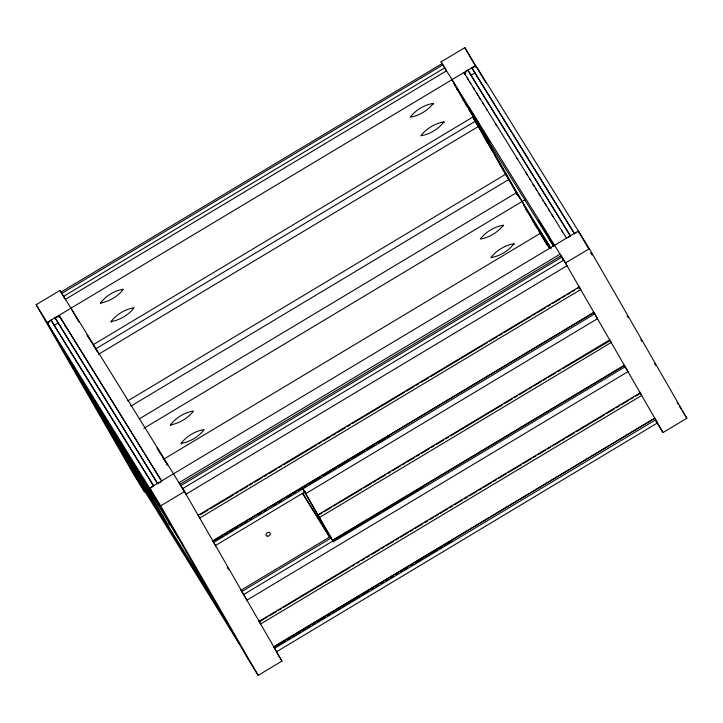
<?xml version="1.0" encoding="UTF-8"?>
<svg xmlns="http://www.w3.org/2000/svg" width="723" height="723" viewBox="0 0 723 723"><rect width="100%" height="100%" fill="white"/><g stroke="black" fill="none" stroke-linecap="round" stroke-linejoin="round"><path stroke-width="1.08" d="M100.416 303C105.639 295.996 114.785 290.474 123.425 289.2C118.201 296.195 109.056 301.717 100.416 303A3.47 0.542 70.4 0 0 100.913 303.642M111.08 321.536C116.304 314.541 125.441 309.019 134.08 307.745C128.857 314.74 119.72 320.262 111.08 321.536A3.47 0.542 70.4 0 0 111.577 322.178M170.474 424.835C175.698 417.831 184.844 412.309 193.484 411.035C188.26 418.039 179.114 423.561 170.474 424.835A3.47 0.542 70.4 0 0 170.971 425.476M181.139 443.371C186.362 436.376 195.499 430.854 204.139 429.579C198.915 436.575 189.778 442.096 181.139 443.371A3.47 0.542 70.4 0 0 181.636 444.021M433.222 103.407C427.998 110.402 418.861 115.924 410.221 117.198C415.445 110.203 424.582 104.681 433.222 103.407A3.47 0.651 47.6 0 1 433.52 104.175M443.886 121.943C438.662 128.947 429.525 134.469 420.885 135.743C426.1 128.748 435.246 123.226 443.886 121.943A3.47 0.651 47.6 0 1 444.175 122.711M503.28 225.242C498.066 232.246 488.92 237.768 480.28 239.042C485.504 232.038 494.64 226.516 503.28 225.242A3.47 0.651 47.6 0 1 503.579 226.01M513.945 243.787C508.721 250.782 499.584 256.304 490.944 257.578C496.168 250.583 505.305 245.061 513.945 243.787A3.47 0.651 47.6 0 1 514.234 244.555M463.009 100.163L463.805 100.117M170.818 525.63A3.19 2.106 -31.8 0 1 169.516 524.283L167.248 523.759L154.171 501.021L155.237 499.783M36.15 304.735L47.14 322.485L144.609 491.992L133.619 474.252L36.15 304.735L59.964 290.456L184.482 491.568L281.961 661.084L258.147 675.363L247.158 657.623L149.679 488.106L578.391 231.008L585.675 243.669M444.898 68.405L441.039 61.916L464.853 47.637L485.928 82.919M442.051 63.642L60.94 292.101L61.157 292.517M63.832 296.945L61.798 293.411L442.874 64.871M65.459 299.331L446.534 70.791M47.14 322.485L475.842 65.377M153.737 486.236L54.153 325.395L58.12 323.018L55.075 317.722A4.627 3.055 -31.8 0 1 60.569 317.993L160.741 479.783M570.528 236.276L470.953 75.436L474.921 73.059L471.875 67.763A4.627 3.055 -31.8 0 1 477.37 68.025L589.381 248.748L686.85 418.265L663.036 432.544L656.095 421.337M93.24 344.699L473.348 116.746M95.364 349.073L475.472 121.112L475.68 121.554L475.165 120.804L477.722 125.278L477.451 124.781M98.409 354.369L478.518 126.408L476.9 123.669M127.763 400.885L505.928 174.089L506.145 174.523L505.621 173.782L519.611 197.867M130.809 406.181L508.974 179.385M139.385 418.843L516.593 192.625L551.134 248.414M143.913 428.296L524.835 199.855M164.13 458.924L540.361 233.285L549.851 248.604M182.856 489.191L179.964 484.347L561.048 255.806L563.931 260.651M180.822 485.657L561.898 257.117M258.147 675.363L160.669 505.856L184.482 491.568M663.036 432.544L563.732 260.072L182.657 488.612L186.01 494.216L567.085 265.684L565.467 262.946L589.381 248.748M577.56 288.54L579.494 287.383L580.786 289.516L199.72 518.057L198.418 515.915L198.093 515.309L579.268 286.868M200.352 514.758L208.088 510.113M210.022 508.956L233.24 495.038M235.174 493.872L238.075 492.137M240.009 490.971L247.745 486.335M249.679 485.169L252.58 483.434M254.514 482.277L262.25 477.632M264.193 476.475L267.094 474.731M269.028 473.574L276.764 468.929M278.698 467.772L281.599 466.028M283.533 464.871L316.421 445.151M318.355 443.994L321.256 442.25M323.19 441.093L330.926 436.448M332.86 435.291L335.761 433.547M337.695 432.39L345.431 427.745M347.365 426.588L350.266 424.853M352.2 423.687L404.428 392.363M406.362 391.206L414.107 386.57M416.041 385.404L418.942 383.669M420.876 382.503L428.612 377.867M430.546 376.701L487.609 342.485M489.543 341.319L497.279 336.683M499.213 335.526L502.114 333.782M504.048 332.625L531.134 316.385M533.068 315.219L535.969 313.484M537.903 312.318L545.639 307.682M547.573 306.525L550.474 304.781M552.408 303.624L560.153 298.979M562.087 297.822L564.988 296.078M566.922 294.921L570.79 292.598M572.724 291.441L574.658 290.275M212.797 540.795L593.863 312.264L594.722 313.872L213.647 542.413L215.662 546.019M593.99 312.571L212.924 541.102L213.647 542.395M215.047 540.424L222.783 535.788M224.717 534.622L227.628 532.887M229.562 531.721L232.463 529.986M235.364 528.242L237.298 527.085M240.199 525.341L242.133 524.184M244.067 523.027L246.968 521.283M249.869 519.548L251.803 518.382M258.572 514.324L261.473 512.58M264.374 510.845L266.308 509.679M273.077 505.621L275.987 503.886M278.888 502.142L280.822 500.985M287.591 496.918L291.459 494.604M293.393 493.438L295.327 492.282M298.228 490.537L301.13 488.802M304.031 487.058L305.965 485.901M309.191 483.967L312.092 482.232M312.734 481.843L316.918 479.331M318.536 478.364L320.47 477.198M323.687 475.273L326.579 473.538M327.248 473.14L331.414 470.637M333.05 469.661L334.984 468.504M338.174 466.588L341.075 464.844M341.753 464.437L345.901 461.952M347.555 460.958L349.489 459.801M352.67 457.894L355.562 456.159M356.258 455.743L360.397 453.258M362.06 452.255L363.994 451.098M367.157 449.2L374.641 444.717M377.786 442.828L380.687 441.093M381.41 440.659L385.513 438.192M387.212 437.18L389.146 436.014M215.4 545.558L305.35 491.613M609.724 339.846L317.966 514.821L305.784 493.628L597.541 318.653L594.442 313.457M319.159 514.749L322.06 513.005M323.994 511.848L331.721 507.212M333.655 506.055L336.547 504.32M338.481 503.154L361.672 489.254M363.597 488.097L371.333 483.461M373.258 482.304L376.159 480.56M378.093 479.403L385.82 474.767M387.754 473.61L390.655 471.875M392.58 470.709L400.316 466.082M402.241 464.916L405.142 463.181M407.076 462.024L414.803 457.388M416.737 456.231L419.638 454.487M421.563 453.33L429.29 448.694M431.224 447.537L434.125 445.802M436.059 444.636L443.786 440.009M445.72 438.843L448.612 437.108M450.546 435.951L502.72 404.663M504.654 403.506L512.381 398.87M514.315 397.713L517.207 395.969M519.141 394.812L526.868 390.176M528.802 389.019L531.703 387.284M533.628 386.127L541.364 381.491M543.289 380.325L546.19 378.59M548.124 377.433L555.851 372.797M557.785 371.64L560.687 369.896M562.611 368.739L610.167 340.678L609.471 339.485M332.571 540.208L624.329 365.232L625.142 366.796L333.384 541.771L319.494 517.469L611.251 342.494L609.95 340.352M240.895 590.284L330.845 536.339M243.271 594.252L241.744 591.604L331.694 537.659M332.697 540.515L624.455 365.54M336.755 538.68L243.579 594.559L246.932 600.162L628.007 371.631L625.178 366.877M337.397 538.292L351.242 529.986M351.902 529.598L356.078 527.085M356.737 526.696L365.739 521.292M366.407 520.894L370.565 518.4M371.242 517.993L380.226 512.607M381.889 511.613L385.061 509.706M385.757 509.29L389.887 506.814M391.559 505.811L394.722 503.913M396.394 502.91L399.548 501.021M400.262 500.587L404.383 498.12M406.064 497.108L409.209 495.228M410.899 494.207L414.044 492.327M414.767 491.893L418.87 489.426M420.569 488.414L422.503 487.248M640.415 393.321L641.708 395.463L260.642 624.003L259.34 621.861L267.076 617.216M269.01 616.059L276.746 611.423M278.68 610.257L281.59 608.522M283.524 607.356L350.257 567.338M352.191 566.172L354.125 565.015M357.026 563.28L358.96 562.114M361.861 560.379L364.763 558.635M366.697 557.478L369.598 555.734M371.532 554.577L379.277 549.932M381.211 548.775L384.112 547.031M386.046 545.874L393.782 541.238M395.716 540.072L398.617 538.337M400.551 537.171L408.287 532.535M410.221 531.378L413.122 529.634M415.056 528.477L422.792 523.832M424.726 522.675L427.636 520.931M429.57 519.774L433.439 517.451M435.373 516.294L438.274 514.55M440.208 513.393L447.944 508.757M449.878 507.591L452.779 505.856M454.713 504.69L462.449 500.054M464.383 498.888L467.284 497.153M469.218 495.996L476.963 491.351M478.897 490.194L481.798 488.45M483.732 487.293L491.468 482.648M493.402 481.491L496.303 479.747M498.237 478.59L505.973 473.954M507.908 472.788L521.446 464.672M523.38 463.506L531.125 458.87M533.059 457.713L535.96 455.969M537.894 454.812L545.63 450.167M547.564 449.01L550.465 447.266M552.399 446.109L560.135 441.464M562.069 440.307L564.97 438.572M566.904 437.406L574.649 432.77M576.583 431.604L604.627 414.785M606.561 413.628L614.297 408.983M616.231 407.826L619.132 406.082M621.066 404.925L628.811 400.289M630.745 399.123L633.646 397.388M635.58 396.222L639.448 393.908M273.845 647.049L654.785 418.21L273.719 646.742L274.568 648.341L655.644 419.819L654.911 418.509M274.035 647.528L275.969 646.371M277.903 645.214L285.639 640.569M287.573 639.412L290.474 637.668M292.417 636.511L300.153 631.866M302.087 630.709L304.989 628.965M306.923 627.808L309.824 626.073M312.725 624.329L314.659 623.172M317.56 621.428L319.494 620.271M321.428 619.105L325.296 616.791M327.23 615.625L330.131 613.89M332.065 612.724L339.81 608.088M341.744 606.931L344.645 605.187M346.579 604.03L354.315 599.385M356.249 598.228L359.15 596.484M361.084 595.327L368.82 590.682M370.754 589.525L373.655 587.79M375.589 586.624L378.491 584.889M381.392 583.145L383.326 581.988M386.227 580.244L388.161 579.087M390.104 577.921L393.005 576.186M395.906 574.442L397.84 573.285M400.741 571.541L402.675 570.384M404.609 569.227L407.51 567.483M410.411 565.748L413.312 564.003M415.246 562.846L422.982 558.201M424.916 557.044L427.817 555.3M429.751 554.143L437.487 549.507M439.43 548.341L442.331 546.606M444.265 545.44L452.002 540.804M276.484 651.794L657.397 422.964L655.535 419.665M91.306 399.295L152.652 498.373L154.225 498.02M533.863 221.961L533.068 222.006M463.488 100.407L463.967 100.723M549.353 247.447L549.209 247.293A3.47 2.223 -12.1 0 1 549.073 246.145M167.555 464.961L166.841 463.687M502.946 169.507L503.371 170.149L502.874 169.309M60.949 292.092L61.798 293.411M657.596 423.371L657.397 422.964M594.686 313.827L594.36 313.321M333.384 541.771L332.887 540.994M486.733 141.374L487.266 142.196L486.986 141.735M517.189 194.351L517.722 195.165L517.288 194.451M639.656 392.002L640.189 392.815L259.114 621.355L258.581 620.533M317.966 514.821L317.433 513.999L319.494 517.469M241.157 590.673L241.744 591.604M96.539 350.294L97.695 352.056L91.252 341.5M157.225 448.124L158.238 449.733M166.037 462.548L167.049 464.157M579.494 287.383L579.168 286.769M259.34 621.861L258.707 620.75M553.312 245.097L549.146 238.509L553.917 246.335M473.33 117.849L478.21 126.1L473.231 117.225M503.795 170.818L508.667 179.078L478.518 126.408M89.751 339.087L87.085 334.912L90.258 340.144M93.538 345.477L95.535 348.685M158.753 450.537L164.058 459.105M165.531 461.744L162.413 456.71M471.875 67.763L574.424 233.384A4.627 3.055 -31.8 0 1 576.611 232.553M474.921 73.059L574.505 233.9M677.017 402.386L678.174 404.256M679.331 406.118L681.066 408.92M682.223 410.791L686.85 418.265M465.296 74.803A4.627 3.055 -31.8 0 1 467.908 70.14L570.447 235.77A4.627 3.055 -31.8 0 0 568.667 237.307M566.48 238.147L463.94 72.517L465.061 74.469M467.239 78.039L468.423 79.955M469.607 81.871L470.79 83.787M473.167 87.619L474.351 89.535M476.719 93.357L477.903 95.273M479.096 97.189L480.28 99.105M482.648 102.937L483.832 104.844M486.208 108.676L487.392 110.592M495.689 123.995L496.873 125.91M516.439 157.506L517.623 159.422M525.919 172.824L527.103 174.74M529.471 178.563L530.664 180.479M533.032 184.311L534.216 186.227M535.4 188.143L536.593 190.059M538.96 193.881L540.144 195.797M542.512 199.629L543.705 201.545M544.889 203.461L546.073 205.368M548.441 209.2L549.625 211.116M552.001 214.948L553.185 216.864M561.482 230.266L562.666 232.182M441.039 61.916L565.558 263.036M468.405 108.757L553.366 245.992M539.015 231.487L548.748 247.194M304.103 491.098L305.477 493.321L302.431 488.025L305.784 493.628M302.901 493.692L329.932 537.352M302.422 493.294L329.453 536.954M276.755 652.679L281.961 661.084M161.591 480.967L59.042 315.345L62.25 320.913M55.075 317.722L157.623 483.344A4.627 3.055 -31.8 0 1 160.352 482.449M58.12 323.018L157.704 483.859M150.944 489.986A4.627 3.055 -31.8 0 0 151.206 490.754L48.658 325.133A4.627 3.055 -31.8 0 1 51.107 320.099L153.656 485.729A4.627 3.055 -31.8 0 0 151.55 487.727M149.679 488.106L160.669 505.856M60.84 346.317L163.389 511.947M62.368 348.965L164.916 514.595M75.445 371.712L177.994 537.334M152.652 498.373L140.461 477.18L79.123 378.102A4.627 3.055 -31.8 0 1 78.843 376.909M92.824 401.943L154.171 501.021M105.901 424.681L167.248 523.759M121.762 452.264L225.829 620.542M136.367 477.659L238.906 643.28M90.727 340.922L91.848 342.738M456.809 89.218L456.529 88.766M164.528 459.882L166.417 462.973M158.843 450.89L160.723 453.981M639.783 392.218L640.623 393.655M656.981 422.386L656.367 421.382M485.205 138.726L486.678 141.22M446.443 70.7L444.699 67.835L63.633 296.367L65.676 299.756M157.081 447.971L158.364 450.113M476.421 123.19L475.617 121.816M502.621 168.893L501.4 166.814M506.579 175.653L508.179 178.256L507.908 177.75M499.81 164.121L501.283 166.606M517.144 194.198L494.261 154.469M586.001 244.247L588.477 248.54M627.13 315.761L628.251 317.713M640.831 339.602L641.943 341.527M654.577 363.497L655.698 365.449M464.853 47.637L474.939 65.169M467.908 70.14L470.953 75.436M561.184 256.114L560.063 254.162L178.997 482.693L180.117 484.645M562.711 258.753L563.994 260.994M452.029 79.666L547.257 245.278M453.655 83.172L467.293 106.896M523.886 205.314L537.352 228.73M472.969 117.451L493.267 152.752M516.665 193.439L517.785 195.382M525.91 209.507L527.004 211.405M304.202 491.568L332.887 541.22M274.496 648.323L276.322 651.504M227.275 567.347L228.396 569.299M70.953 308.197L78.807 321.862M59.964 290.456L61.084 292.399M64.483 324.799L65.603 326.751M51.107 320.099L54.153 325.395M503.298 170.194L502.964 169.58M166.697 464.274A3.47 2.223 -12.1 0 1 167.7 465.115M140.461 477.18A4.627 3.055 -31.8 0 1 140.235 475.544M154.966 499.394A1.157 0.759 -31.8 0 1 154.424 498.463M109.3 429.878A4.627 3.055 -31.8 0 0 109.58 431.08L212.128 596.701A4.627 3.055 -31.8 0 1 211.848 595.508M578.617 232.652A4.627 3.055 -31.8 0 1 579.909 233.656M468.631 107.067L479.105 124.058L468.631 107.067M479.295 125.612L489.76 142.594L479.295 125.612M538.626 220.126L549.1 237.108L538.626 220.126M538.689 228.902L549.164 245.892L538.689 228.902M592.101 254.839L590.908 252.923L592.101 254.839M267.393 536.159A2.314 1.735 -29.9 0 0 270.303 533.502A2.314 1.735 -29.9 0 0 266.751 533.149A2.314 1.735 -29.9 0 0 267.393 536.159"/></g></svg>
